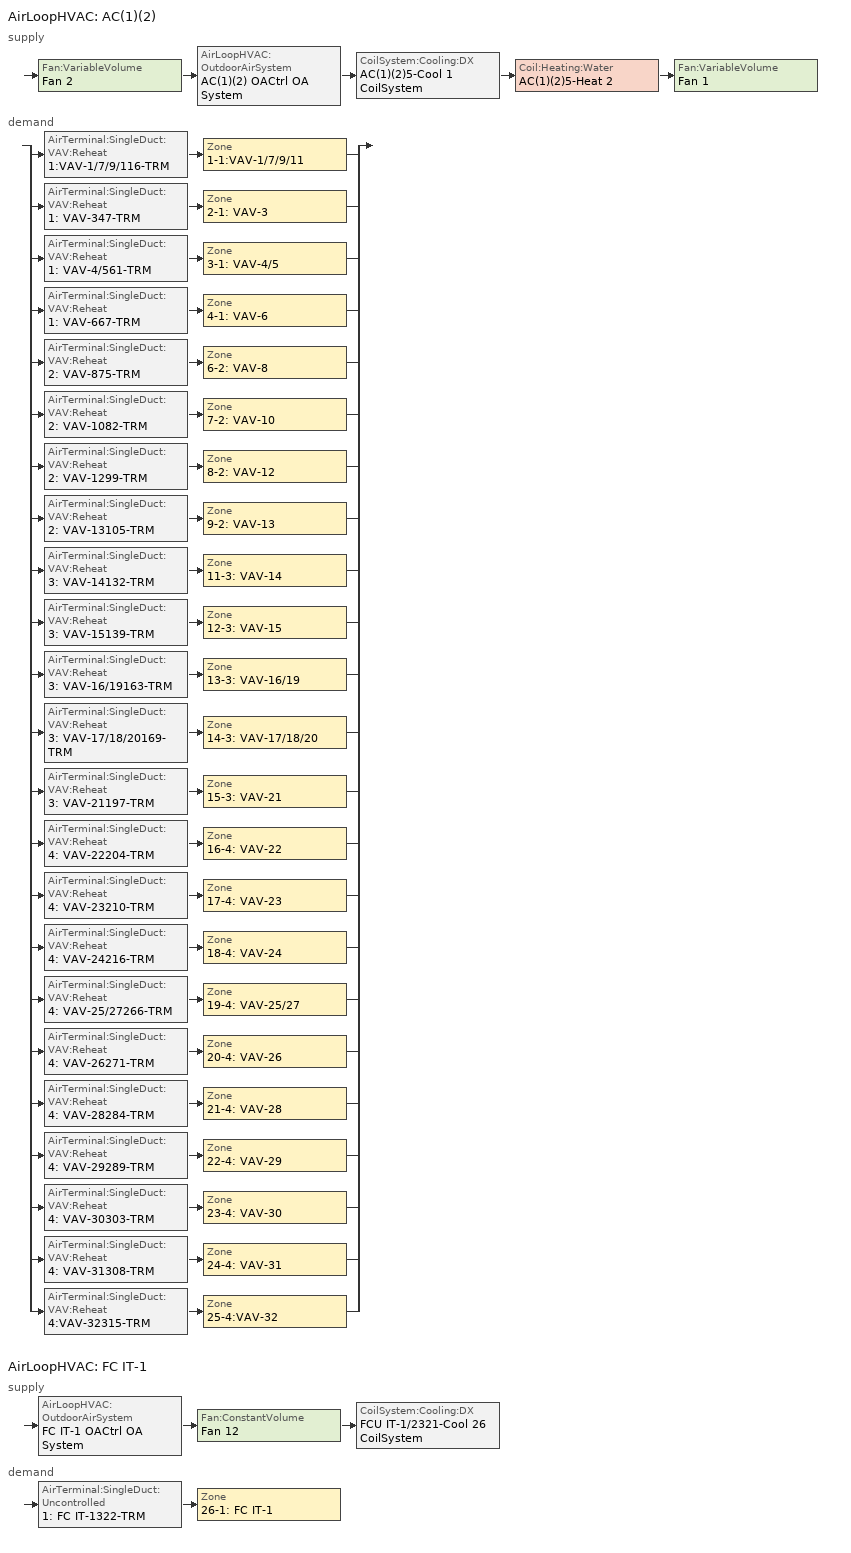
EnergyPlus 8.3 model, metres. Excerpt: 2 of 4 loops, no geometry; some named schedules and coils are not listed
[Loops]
AirLoopHVAC 'AC(1)(2)'
 supply: Fan:VariableVolume 'Fan 2' > AirLoopHVAC:OutdoorAirSystem 'AC(1)(2) OACtrl OA System' > CoilSystem:Cooling:DX 'AC(1)(2)5-Cool 1 CoilSystem' > Coil:Heating:Water 'AC(1)(2)5-Heat 2' > Fan:VariableVolume 'Fan 1'
 demand: split
  | AirTerminal:SingleDuct:VAV:Reheat '1:VAV-1/7/9/116-TRM' > Zone '1-1:VAV-1/7/9/11'
  | AirTerminal:SingleDuct:VAV:Reheat '1: VAV-347-TRM' > Zone '2-1: VAV-3'
  | AirTerminal:SingleDuct:VAV:Reheat '1: VAV-4/561-TRM' > Zone '3-1: VAV-4/5'
  | AirTerminal:SingleDuct:VAV:Reheat '1: VAV-667-TRM' > Zone '4-1: VAV-6'
  | AirTerminal:SingleDuct:VAV:Reheat '2: VAV-875-TRM' > Zone '6-2: VAV-8'
  | AirTerminal:SingleDuct:VAV:Reheat '2: VAV-1082-TRM' > Zone '7-2: VAV-10'
  | AirTerminal:SingleDuct:VAV:Reheat '2: VAV-1299-TRM' > Zone '8-2: VAV-12'
  | AirTerminal:SingleDuct:VAV:Reheat '2: VAV-13105-TRM' > Zone '9-2: VAV-13'
  | AirTerminal:SingleDuct:VAV:Reheat '3: VAV-14132-TRM' > Zone '11-3: VAV-14'
  | AirTerminal:SingleDuct:VAV:Reheat '3: VAV-15139-TRM' > Zone '12-3: VAV-15'
  | AirTerminal:SingleDuct:VAV:Reheat '3: VAV-16/19163-TRM' > Zone '13-3: VAV-16/19'
  | AirTerminal:SingleDuct:VAV:Reheat '3: VAV-17/18/20169-TRM' > Zone '14-3: VAV-17/18/20'
  | AirTerminal:SingleDuct:VAV:Reheat '3: VAV-21197-TRM' > Zone '15-3: VAV-21'
  | AirTerminal:SingleDuct:VAV:Reheat '4: VAV-22204-TRM' > Zone '16-4: VAV-22'
  | AirTerminal:SingleDuct:VAV:Reheat '4: VAV-23210-TRM' > Zone '17-4: VAV-23'
  | AirTerminal:SingleDuct:VAV:Reheat '4: VAV-24216-TRM' > Zone '18-4: VAV-24'
  | AirTerminal:SingleDuct:VAV:Reheat '4: VAV-25/27266-TRM' > Zone '19-4: VAV-25/27'
  | AirTerminal:SingleDuct:VAV:Reheat '4: VAV-26271-TRM' > Zone '20-4: VAV-26'
  | AirTerminal:SingleDuct:VAV:Reheat '4: VAV-28284-TRM' > Zone '21-4: VAV-28'
  | AirTerminal:SingleDuct:VAV:Reheat '4: VAV-29289-TRM' > Zone '22-4: VAV-29'
  | AirTerminal:SingleDuct:VAV:Reheat '4: VAV-30303-TRM' > Zone '23-4: VAV-30'
  | AirTerminal:SingleDuct:VAV:Reheat '4: VAV-31308-TRM' > Zone '24-4: VAV-31'
  | AirTerminal:SingleDuct:VAV:Reheat '4:VAV-32315-TRM' > Zone '25-4:VAV-32'
AirLoopHVAC 'FC IT-1'
 supply: AirLoopHVAC:OutdoorAirSystem 'FC IT-1 OACtrl OA System' > Fan:ConstantVolume 'Fan 12' > CoilSystem:Cooling:DX 'FCU IT-1/2321-Cool 26 CoilSystem'
 demand: AirTerminal:SingleDuct:Uncontrolled '1: FC IT-1322-TRM' > Zone '26-1: FC IT-1'
[SizingPeriod:DesignDay] Day of Month=21; Day Type=SummerDesignDay; Dry-Bulb Temperature Range Modifier Type=DefaultMultipliers; Humidity Condition Type=Wetbulb; Barometric Pressure {Pa}=101313; Rain Indicator=No; Snow Indicator=No; Daylight Saving Time Indicator=No; Solar Model Indicator=ASHRAETau
Name | Month | Maximum Dry-Bulb Temperature {C} | Daily Dry-Bulb Temperature Range {deltaC} | Wetbulb or DewPoint at Maximum Dry-Bulb {C} | Wind Speed {m/s} | Wind Direction {deg} | ASHRAE Clear Sky Optical Depth for Beam Irradiance (taub) | ASHRAE Clear Sky Optical Depth for Diffuse Irradiance (taud)
OAKLAND-METROPOLITAN-ARP JUL Clg 0.4% Condns DB=>MCWB | 7 | 30 | 7.5 | 19.6 | 4.5 | 270 | 0.374 | 2.387
OAKLAND-METROPOLITAN-ARP JUN Clg 0.4% Condns DB=>MCWB | 6 | 31.4 | 9.2 | 18.7 | 5.4 | 315 | 0.354 | 2.493
OAKLAND-METROPOLITAN-ARP NOV Clg 0.4% Condns DB=>MCWB | 11 | 23.3 | 5.4 | 16.6 | 3.7 | 270 | 0.321 | 2.602
OAKLAND-METROPOLITAN-ARP OCT Clg 0.4% Condns DB=>MCWB | 10 | 28.9 | 9.7 | 15.3 | 6.4 | 45 | 0.338 | 2.525
OAKLAND-METROPOLITAN-ARP SEP Clg 0.4% Condns DB=>MCWB | 9 | 31.5 | 9.1 | 19.1 | 5.5 | 292 | 0.355 | 2.502
[ZoneControl:Thermostat] Control Object Type 1=ThermostatSetpoint:DualSetpoint
Name | Zone or ZoneList | Control Type Schedule | Control Name 1
1-1:VAV-1/7/9/11 Thermostat | 1-1:VAV-1/7/9/11 | 1-1:VAV-1/7/9/11 Thermostat Schedule | 1-1:VAV-1/7/9/11 Thermostat
11-3: VAV-14 Thermostat | 11-3: VAV-14 | 11-3: VAV-14 Thermostat Schedule | 11-3: VAV-14 Thermostat
12-3: VAV-15 Thermostat | 12-3: VAV-15 | 12-3: VAV-15 Thermostat Schedule | 12-3: VAV-15 Thermostat
13-3: VAV-16/19 Thermostat | 13-3: VAV-16/19 | 13-3: VAV-16/19 Thermostat Schedule | 13-3: VAV-16/19 Thermostat
14-3: VAV-17/18/20 Thermostat | 14-3: VAV-17/18/20 | 14-3: VAV-17/18/20 Thermostat Schedule | 14-3: VAV-17/18/20 Thermostat
15-3: VAV-21 Thermostat | 15-3: VAV-21 | 15-3: VAV-21 Thermostat Schedule | 15-3: VAV-21 Thermostat
16-4: VAV-22 Thermostat | 16-4: VAV-22 | 16-4: VAV-22 Thermostat Schedule | 16-4: VAV-22 Thermostat
17-4: VAV-23 Thermostat | 17-4: VAV-23 | 17-4: VAV-23 Thermostat Schedule | 17-4: VAV-23 Thermostat
18-4: VAV-24 Thermostat | 18-4: VAV-24 | 18-4: VAV-24 Thermostat Schedule | 18-4: VAV-24 Thermostat
19-4: VAV-25/27 Thermostat | 19-4: VAV-25/27 | 19-4: VAV-25/27 Thermostat Schedule | 19-4: VAV-25/27 Thermostat
2-1: VAV-3 Thermostat | 2-1: VAV-3 | 2-1: VAV-3 Thermostat Schedule | 2-1: VAV-3 Thermostat
20-4: VAV-26 Thermostat | 20-4: VAV-26 | 20-4: VAV-26 Thermostat Schedule | 20-4: VAV-26 Thermostat
21-4: VAV-28 Thermostat | 21-4: VAV-28 | 21-4: VAV-28 Thermostat Schedule | 21-4: VAV-28 Thermostat
22-4: VAV-29 Thermostat | 22-4: VAV-29 | 22-4: VAV-29 Thermostat Schedule | 22-4: VAV-29 Thermostat
23-4: VAV-30 Thermostat | 23-4: VAV-30 | 23-4: VAV-30 Thermostat Schedule | 23-4: VAV-30 Thermostat
24-4: VAV-31 Thermostat | 24-4: VAV-31 | 24-4: VAV-31 Thermostat Schedule | 24-4: VAV-31 Thermostat
25-4:VAV-32 Thermostat | 25-4:VAV-32 | 25-4:VAV-32 Thermostat Schedule | 25-4:VAV-32 Thermostat
26-1: FC IT-1 Thermostat | 26-1: FC IT-1 | 26-1: FC IT-1 Thermostat Schedule | 26-1: FC IT-1 Thermostat
3-1: VAV-4/5 Thermostat | 3-1: VAV-4/5 | 3-1: VAV-4/5 Thermostat Schedule | 3-1: VAV-4/5 Thermostat
4-1: VAV-6 Thermostat | 4-1: VAV-6 | 4-1: VAV-6 Thermostat Schedule | 4-1: VAV-6 Thermostat
6-2: VAV-8 Thermostat | 6-2: VAV-8 | 6-2: VAV-8 Thermostat Schedule | 6-2: VAV-8 Thermostat
7-2: VAV-10 Thermostat | 7-2: VAV-10 | 7-2: VAV-10 Thermostat Schedule | 7-2: VAV-10 Thermostat
8-2: VAV-12 Thermostat | 8-2: VAV-12 | 8-2: VAV-12 Thermostat Schedule | 8-2: VAV-12 Thermostat
9-2: VAV-13 Thermostat | 9-2: VAV-13 | 9-2: VAV-13 Thermostat Schedule | 9-2: VAV-13 Thermostat
[ThermostatSetpoint:DualSetpoint]
Name | Heating Setpoint Temperature Schedule | Cooling Setpoint Temperature Schedule
1-1:VAV-1/7/9/11 Thermostat; 16-4: VAV-22 Thermostat; 17-4: VAV-23 Thermostat; 18-4: VAV-24 Thermostat; 19-4: VAV-25/27 Thermostat; 2-1: VAV-3 Thermostat; 20-4: VAV-26 Thermostat; 21-4: VAV-28 Thermostat; 22-4: VAV-29 Thermostat; 23-4: VAV-30 Thermostat; 24-4: VAV-31 Thermostat; 25-4:VAV-32 Thermostat; 26-1: FC IT-1 Thermostat; 3-1: VAV-4/5 Thermostat; 4-1: VAV-6 Thermostat | OfficeHtgSetpt | OfficeClgSetpt
11-3: VAV-14 Thermostat; 6-2: VAV-8 Thermostat; 7-2: VAV-10 Thermostat; 8-2: VAV-12 Thermostat; 9-2: VAV-13 Thermostat | ManufacturingHtgSetpt | ManufacturingClgSetpt
12-3: VAV-15 Thermostat; 13-3: VAV-16/19 Thermostat; 14-3: VAV-17/18/20 Thermostat; 15-3: VAV-21 Thermostat | RetailHtgSetpt | RetailClgSetpt
[Fan:ZoneExhaust] Fan Total Efficiency=0.54; System Availability Manager Coupling Mode=Decoupled; Balanced Exhaust Fraction Schedule=On
Name | Availability Schedule | Pressure Rise {Pa} | Maximum Flow Rate {m3/s}
1-1:VAV-1/7/9/11 PropExhFan | OfficeHVACAvail | 577.949 | 0.44835
12-3: VAV-15 PropExhFan | OfficeHVACAvail | 1098.1 | 0.0471947
13-3: VAV-16/19 PropExhFan | OfficeHVACAvail | 326.249 | 2.04117
14-3: VAV-17/18/20 PropExhFan | OfficeHVACAvail | 375.541 | 0.99109
18-4: VAV-24 PropExhFan | OfficeHVACAvail | 1098.1 | 0.235974
22-4: VAV-29 PropExhFan | OfficeHVACAvail | 1098.1 | 0.0943895
26-1: FC IT-1 PropExhFan | OfficeHVACAvail | 219.62 | 0.471947
27-1: UNCON ElecMech PropExhFan |  | 219.62 | 0.235974
4-1: VAV-6 PropExhFan | OfficeHVACAvail | 732.067 | 0.0707921
7-2: VAV-10 PropExhFan | OfficeHVACAvail | 627.487 | 0.165182
9-2: VAV-13 PropExhFan | OfficeHVACAvail | 941.23 | 0.165182
[AirTerminal:SingleDuct:VAV:Reheat] Availability Schedule=Always On; Zone Minimum Air Flow Input Method=FixedFlowRate; Constant Minimum Air Flow Fraction=0.3; Maximum Hot Water or Steam Flow Rate {m3/s}=Autosize; Minimum Hot Water or Steam Flow Rate {m3/s}=0; Convergence Tolerance=0.001; Damper Heating Action=Reverse; Maximum Flow Fraction During Reheat=1; Maximum Reheat Air Temperature {C}=35
Name | Maximum Air Flow Rate {m3/s} | Fixed Minimum Air Flow Rate {m3/s} | Reheat Coil
1:VAV-1/7/9/116-TRM | 2.99309 | 0.598618 | 1:VAV-1/7/9/116-TrmHeat 3
3: VAV-14132-TRM | 0.202937 | 0.0405875 | 3: VAV-14132-TrmHeat 11
3: VAV-15139-TRM | 1.19403 | 0.238805 | 3: VAV-15139-TrmHeat 12
3: VAV-16/19163-TRM | 1.83116 | 0.366231 | 3: VAV-16/19163-TrmHeat 13
3: VAV-17/18/20169-TRM | 1.83116 | 0.366231 | 3: VAV-17/18/20169-TrmHeat 14
3: VAV-21197-TRM | 0.53802 | 0.107604 | 3: VAV-21197-TrmHeat 15
4: VAV-22204-TRM | 0.386997 | 0.0773994 | 4: VAV-22204-TrmHeat 16
4: VAV-23210-TRM | 0.353961 | 0.0707921 | 4: VAV-23210-TrmHeat 17
4: VAV-24216-TRM | 2.26535 | 0.45307 | 4: VAV-24216-TrmHeat 18
4: VAV-25/27266-TRM | 0.928793 | 0.185759 | 4: VAV-25/27266-TrmHeat 19
1: VAV-347-TRM | 0.585215 | 0.117043 | 1: VAV-347-TrmHeat 4
4: VAV-26271-TRM | 1.2365 | 0.2473 | 4: VAV-26271-TrmHeat 20
4: VAV-28284-TRM | 0.571056 | 0.114211 | 4: VAV-28284-TrmHeat 21
4: VAV-29289-TRM | 0.962773 | 0.192555 | 4: VAV-29289-TrmHeat 22
4: VAV-30303-TRM | 0.311485 | 0.0622971 | 4: VAV-30303-TrmHeat 23
4: VAV-31308-TRM | 0.604093 | 0.120819 | 4: VAV-31308-TrmHeat 24
4:VAV-32315-TRM | 0.17934 | 0.035868 | 4:VAV-32315-TrmHeat 25
1: VAV-4/561-TRM | 0.842898 | 0.16858 | 1: VAV-4/561-TrmHeat 5
1: VAV-667-TRM | 0.235974 | 0.0471947 | 1: VAV-667-TrmHeat 6
2: VAV-875-TRM | 0.165182 | 0.0330363 | 2: VAV-875-TrmHeat 7
2: VAV-1082-TRM | 0.821189 | 0.164238 | 2: VAV-1082-TrmHeat 8
2: VAV-1299-TRM | 0.486106 | 0.0972212 | 2: VAV-1299-TrmHeat 9
2: VAV-13105-TRM | 1.10436 | 0.220871 | 2: VAV-13105-TrmHeat 10
[Coil:Heating:Water]
AC(1)(2)5-Heat 2: Availability Schedule=Always On Discrete; U-Factor Times Area Value {W/K}=Autosize; Maximum Water Flow Rate {m3/s}=Autosize; Performance Input Method=NominalCapacity; Rated Capacity {W}=91830.9; Rated Inlet Water Temperature {C}=82.2; Rated Inlet Air Temperature {C}=16.6; Rated Outlet Water Temperature {C}=71.1; Rated Outlet Air Temperature {C}=32.2; Rated Ratio for Air and Water Convection=0.5
[Zone equipment]
1-1:VAV-1/7/9/11: 1-1:VAV-1/7/9/11 PropExhFan, 1:VAV-1/7/9/116-TRM
11-3: VAV-14: 3: VAV-14132-TRM
12-3: VAV-15: 12-3: VAV-15 PropExhFan, 3: VAV-15139-TRM
13-3: VAV-16/19: 13-3: VAV-16/19 PropExhFan, 3: VAV-16/19163-TRM
14-3: VAV-17/18/20: 14-3: VAV-17/18/20 PropExhFan, 3: VAV-17/18/20169-TRM
15-3: VAV-21: 3: VAV-21197-TRM
16-4: VAV-22: 4: VAV-22204-TRM
17-4: VAV-23: 4: VAV-23210-TRM
18-4: VAV-24: 18-4: VAV-24 PropExhFan, 4: VAV-24216-TRM
19-4: VAV-25/27: 4: VAV-25/27266-TRM
2-1: VAV-3: 1: VAV-347-TRM
20-4: VAV-26: 4: VAV-26271-TRM
21-4: VAV-28: 4: VAV-28284-TRM
22-4: VAV-29: 22-4: VAV-29 PropExhFan, 4: VAV-29289-TRM
23-4: VAV-30: 4: VAV-30303-TRM
24-4: VAV-31: 4: VAV-31308-TRM
25-4:VAV-32: 4:VAV-32315-TRM
26-1: FC IT-1: 26-1: FC IT-1 PropExhFan, 1: FC IT-1322-TRM
3-1: VAV-4/5: 1: VAV-4/561-TRM
4-1: VAV-6: 4-1: VAV-6 PropExhFan, 1: VAV-667-TRM
6-2: VAV-8: 2: VAV-875-TRM
7-2: VAV-10: 7-2: VAV-10 PropExhFan, 2: VAV-1082-TRM
8-2: VAV-12: 2: VAV-1299-TRM
9-2: VAV-13: 9-2: VAV-13 PropExhFan, 2: VAV-13105-TRM
[Sizing:Zone] Zone Cooling Design Supply Air Temperature Input Method=TemperatureDifference; Zone Cooling Design Supply Air Temperature {C}=14; Zone Heating Design Supply Air Temperature Input Method=TemperatureDifference; Zone Heating Design Supply Air Temperature {C}=40; Zone Heating Design Supply Air Temperature Difference {deltaC}=13.8889; Zone Cooling Design Supply Air Humidity Ratio {kgWater/kgDryAir}=0.0085; Zone Heating Design Supply Air Humidity Ratio {kgWater/kgDryAir}=0.008; Zone Heating Sizing Factor=1; Zone Cooling Sizing Factor=1; Cooling Design Air Flow Method=DesignDay; Cooling Design Air Flow Rate {m3/s}=0; Cooling Minimum Air Flow per Zone Floor Area {m3/s-m2}=0; Cooling Minimum Air Flow {m3/s}=0; Cooling Minimum Air Flow Fraction=0; Heating Design Air Flow Method=DesignDayWithLimit; Heating Design Air Flow Rate {m3/s}=0; Heating Maximum Air Flow per Zone Floor Area {m3/s-m2}=0; Heating Maximum Air Flow {m3/s}=0
Name | Zone Cooling Design Supply Air Temperature Difference {deltaC} | Design Specification Outdoor Air Object | Heating Maximum Air Flow Fraction | Design Specification Zone Air Distribution Object
1-1:VAV-1/7/9/11 | 11.1111 | 1-1:VAV-1/7/9/11 Design Specification Outdoor Air | 0.5 | 1-1:VAV-1/7/9/11 Design Spec Zone Air Dist
11-3: VAV-14 | 11.1111 | 11-3: VAV-14 Design Specification Outdoor Air | 0.5 | 11-3: VAV-14 Design Spec Zone Air Dist
12-3: VAV-15 | 11.1111 | 12-3: VAV-15 Design Specification Outdoor Air | 0.5 | 12-3: VAV-15 Design Spec Zone Air Dist
13-3: VAV-16/19 | 11.1111 | 13-3: VAV-16/19 Design Specification Outdoor Air | 0.5 | 13-3: VAV-16/19 Design Spec Zone Air Dist
14-3: VAV-17/18/20 | 11.1111 | 14-3: VAV-17/18/20 Design Specification Outdoor Air | 0.5 | 14-3: VAV-17/18/20 Design Spec Zone Air Dist
15-3: VAV-21 | 11.1111 | 15-3: VAV-21 Design Specification Outdoor Air | 0.5 | 15-3: VAV-21 Design Spec Zone Air Dist
16-4: VAV-22 | 11.1111 | 16-4: VAV-22 Design Specification Outdoor Air | 0.5 | 16-4: VAV-22 Design Spec Zone Air Dist
17-4: VAV-23 | 11.1111 | 17-4: VAV-23 Design Specification Outdoor Air | 0.5 | 17-4: VAV-23 Design Spec Zone Air Dist
18-4: VAV-24 | 11.1111 | 18-4: VAV-24 Design Specification Outdoor Air | 0.5 | 18-4: VAV-24 Design Spec Zone Air Dist
19-4: VAV-25/27 | 8.33333 | 19-4: VAV-25/27 Design Specification Outdoor Air | 0.5 | 19-4: VAV-25/27 Design Spec Zone Air Dist
2-1: VAV-3 | 11.1111 | 2-1: VAV-3 Design Specification Outdoor Air | 0.5 | 2-1: VAV-3 Design Spec Zone Air Dist
20-4: VAV-26 | 11.1111 | 20-4: VAV-26 Design Specification Outdoor Air | 0.5 | 20-4: VAV-26 Design Spec Zone Air Dist
21-4: VAV-28 | 8.33333 | 21-4: VAV-28 Design Specification Outdoor Air | 0.5 | 21-4: VAV-28 Design Spec Zone Air Dist
22-4: VAV-29 | 11.1111 | 22-4: VAV-29 Design Specification Outdoor Air | 0.5 | 22-4: VAV-29 Design Spec Zone Air Dist
23-4: VAV-30 | 8.33333 | 23-4: VAV-30 Design Specification Outdoor Air | 0.5 | 23-4: VAV-30 Design Spec Zone Air Dist
24-4: VAV-31 | 11.1111 | 24-4: VAV-31 Design Specification Outdoor Air | 0.5 | 24-4: VAV-31 Design Spec Zone Air Dist
25-4:VAV-32 | 8.33333 | 25-4:VAV-32 Design Specification Outdoor Air | 0.5 | 25-4:VAV-32 Design Spec Zone Air Dist
26-1: FC IT-1 | 11.1111 | 26-1: FC IT-1 Design Specification Outdoor Air | 1 | 26-1: FC IT-1 Design Spec Zone Air Dist
3-1: VAV-4/5 | 11.1111 | 3-1: VAV-4/5 Design Specification Outdoor Air | 0.5 | 3-1: VAV-4/5 Design Spec Zone Air Dist
4-1: VAV-6 | 8.33333 | 4-1: VAV-6 Design Specification Outdoor Air | 0.5 | 4-1: VAV-6 Design Spec Zone Air Dist
6-2: VAV-8 | 11.1111 | 6-2: VAV-8 Design Specification Outdoor Air | 0.5 | 6-2: VAV-8 Design Spec Zone Air Dist
7-2: VAV-10 | 11.1111 | 7-2: VAV-10 Design Specification Outdoor Air | 0.5 | 7-2: VAV-10 Design Spec Zone Air Dist
8-2: VAV-12 | 11.1111 | 8-2: VAV-12 Design Specification Outdoor Air | 0.5 | 8-2: VAV-12 Design Spec Zone Air Dist
9-2: VAV-13 | 11.1111 | 9-2: VAV-13 Design Specification Outdoor Air | 0.5 | 9-2: VAV-13 Design Spec Zone Air Dist
[DesignSpecification:ZoneAirDistribution] Zone Air Distribution Effectiveness in Cooling Mode=1; Zone Air Distribution Effectiveness in Heating Mode=1
1-1:VAV-1/7/9/11 Design Spec Zone Air Dist; 11-3: VAV-14 Design Spec Zone Air Dist; 12-3: VAV-15 Design Spec Zone Air Dist; 13-3: VAV-16/19 Design Spec Zone Air Dist; 14-3: VAV-17/18/20 Design Spec Zone Air Dist; 15-3: VAV-21 Design Spec Zone Air Dist; 16-4: VAV-22 Design Spec Zone Air Dist; 17-4: VAV-23 Design Spec Zone Air Dist; 18-4: VAV-24 Design Spec Zone Air Dist; 19-4: VAV-25/27 Design Spec Zone Air Dist; 2-1: VAV-3 Design Spec Zone Air Dist; 20-4: VAV-26 Design Spec Zone Air Dist; 21-4: VAV-28 Design Spec Zone Air Dist; 22-4: VAV-29 Design Spec Zone Air Dist; 23-4: VAV-30 Design Spec Zone Air Dist; 24-4: VAV-31 Design Spec Zone Air Dist; 25-4:VAV-32 Design Spec Zone Air Dist; 26-1: FC IT-1 Design Spec Zone Air Dist; 3-1: VAV-4/5 Design Spec Zone Air Dist; 4-1: VAV-6 Design Spec Zone Air Dist; 6-2: VAV-8 Design Spec Zone Air Dist; 7-2: VAV-10 Design Spec Zone Air Dist; 8-2: VAV-12 Design Spec Zone Air Dist; 9-2: VAV-13 Design Spec Zone Air Dist
[Controller:MechanicalVentilation] System Outdoor Air Method=ZoneSum
Name | Availability Schedule | Demand Controlled Ventilation | Zone Name 1 | Design Specification Outdoor Air Object Name 1 | Design Specification Zone Air Distribution Object Name 1 | Zone Name 2 | Design Specification Outdoor Air Object Name 2 | Design Specification Zone Air Distribution Object Name 2 | Zone Name 3 | Design Specification Outdoor Air Object Name 3 | Design Specification Zone Air Distribution Object Name 3 | Zone Name 4 | Design Specification Outdoor Air Object Name 4 | Design Specification Zone Air Distribution Object Name 4 | Zone Name 5 | Design Specification Outdoor Air Object Name 5 | Design Specification Zone Air Distribution Object Name 5 | Zone Name 6 | Design Specification Outdoor Air Object Name 6 | Design Specification Zone Air Distribution Object Name 6 | Zone Name 7 | Design Specification Outdoor Air Object Name 7 | Design Specification Zone Air Distribution Object Name 7 | Zone Name 8 | Design Specification Outdoor Air Object Name 8 | Design Specification Zone Air Distribution Object Name 8 | Zone Name 9 | Design Specification Outdoor Air Object Name 9 | Design Specification Zone Air Distribution Object Name 9 | Zone Name 10 | Design Specification Outdoor Air Object Name 10 | Design Specification Zone Air Distribution Object Name 10 | Zone Name 11 | Design Specification Outdoor Air Object Name 11 | Design Specification Zone Air Distribution Object Name 11 | Zone Name 12 | Design Specification Outdoor Air Object Name 12 | Design Specification Zone Air Distribution Object Name 12 | Zone Name 13 | Design Specification Outdoor Air Object Name 13 | Design Specification Zone Air Distribution Object Name 13 | Zone Name 14 | Design Specification Outdoor Air Object Name 14 | Design Specification Zone Air Distribution Object Name 14 | Zone Name 15 | Design Specification Outdoor Air Object Name 15 | Design Specification Zone Air Distribution Object Name 15 | Zone Name 16 | Design Specification Outdoor Air Object Name 16 | Design Specification Zone Air Distribution Object Name 16 | Zone Name 17 | Design Specification Outdoor Air Object Name 17 | Design Specification Zone Air Distribution Object Name 17 | Zone Name 18 | Design Specification Outdoor Air Object Name 18 | Design Specification Zone Air Distribution Object Name 18 | Zone Name 19 | Design Specification Outdoor Air Object Name 19 | Design Specification Zone Air Distribution Object Name 19 | Zone Name 20 | Design Specification Outdoor Air Object Name 20 | Design Specification Zone Air Distribution Object Name 20 | Zone Name 21 | Design Specification Outdoor Air Object Name 21 | Design Specification Zone Air Distribution Object Name 21 | Zone Name 22 | Design Specification Outdoor Air Object Name 22 | Design Specification Zone Air Distribution Object Name 22 | Zone Name 23 | Design Specification Outdoor Air Object Name 23 | Design Specification Zone Air Distribution Object Name 23
AC(1)(2) OACtrl Mech Vent Controller | AC(1)(2) OACtrl Schedule | Yes | 1-1:VAV-1/7/9/11 | 1-1:VAV-1/7/9/11 Design Specification Outdoor Air | 1-1:VAV-1/7/9/11 Design Spec Zone Air Dist | 11-3: VAV-14 | 11-3: VAV-14 Design Specification Outdoor Air | 11-3: VAV-14 Design Spec Zone Air Dist | 12-3: VAV-15 | 12-3: VAV-15 Design Specification Outdoor Air | 12-3: VAV-15 Design Spec Zone Air Dist | 13-3: VAV-16/19 | 13-3: VAV-16/19 Design Specification Outdoor Air | 13-3: VAV-16/19 Design Spec Zone Air Dist | 14-3: VAV-17/18/20 | 14-3: VAV-17/18/20 Design Specification Outdoor Air | 14-3: VAV-17/18/20 Design Spec Zone Air Dist | 15-3: VAV-21 | 15-3: VAV-21 Design Specification Outdoor Air | 15-3: VAV-21 Design Spec Zone Air Dist | 16-4: VAV-22 | 16-4: VAV-22 Design Specification Outdoor Air | 16-4: VAV-22 Design Spec Zone Air Dist | 17-4: VAV-23 | 17-4: VAV-23 Design Specification Outdoor Air | 17-4: VAV-23 Design Spec Zone Air Dist | 18-4: VAV-24 | 18-4: VAV-24 Design Specification Outdoor Air | 18-4: VAV-24 Design Spec Zone Air Dist | 19-4: VAV-25/27 | 19-4: VAV-25/27 Design Specification Outdoor Air | 19-4: VAV-25/27 Design Spec Zone Air Dist | 2-1: VAV-3 | 2-1: VAV-3 Design Specification Outdoor Air | 2-1: VAV-3 Design Spec Zone Air Dist | 20-4: VAV-26 | 20-4: VAV-26 Design Specification Outdoor Air | 20-4: VAV-26 Design Spec Zone Air Dist | 21-4: VAV-28 | 21-4: VAV-28 Design Specification Outdoor Air | 21-4: VAV-28 Design Spec Zone Air Dist | 22-4: VAV-29 | 22-4: VAV-29 Design Specification Outdoor Air | 22-4: VAV-29 Design Spec Zone Air Dist | 23-4: VAV-30 | 23-4: VAV-30 Design Specification Outdoor Air | 23-4: VAV-30 Design Spec Zone Air Dist | 24-4: VAV-31 | 24-4: VAV-31 Design Specification Outdoor Air | 24-4: VAV-31 Design Spec Zone Air Dist | 25-4:VAV-32 | 25-4:VAV-32 Design Specification Outdoor Air | 25-4:VAV-32 Design Spec Zone Air Dist | 3-1: VAV-4/5 | 3-1: VAV-4/5 Design Specification Outdoor Air | 3-1: VAV-4/5 Design Spec Zone Air Dist | 4-1: VAV-6 | 4-1: VAV-6 Design Specification Outdoor Air | 4-1: VAV-6 Design Spec Zone Air Dist | 6-2: VAV-8 | 6-2: VAV-8 Design Specification Outdoor Air | 6-2: VAV-8 Design Spec Zone Air Dist | 7-2: VAV-10 | 7-2: VAV-10 Design Specification Outdoor Air | 7-2: VAV-10 Design Spec Zone Air Dist | 8-2: VAV-12 | 8-2: VAV-12 Design Specification Outdoor Air | 8-2: VAV-12 Design Spec Zone Air Dist | 9-2: VAV-13 | 9-2: VAV-13 Design Specification Outdoor Air | 9-2: VAV-13 Design Spec Zone Air Dist
FC IT-1 OACtrl Mech Vent Controller | FC IT-1 OACtrl Schedule | No | 26-1: FC IT-1 | 26-1: FC IT-1 Design Specification Outdoor Air | 26-1: FC IT-1 Design Spec Zone Air Dist
[DesignSpecification:OutdoorAir] Outdoor Air Method=Maximum; Outdoor Air Flow per Zone Floor Area {m3/s-m2}=0.000762; Outdoor Air Flow per Zone {m3/s}=0; Outdoor Air Flow Air Changes per Hour {1/hr}=0
Name | Outdoor Air Flow per Person {m3/s-person}
1-1:VAV-1/7/9/11 Design Specification Outdoor Air; 11-3: VAV-14 Design Specification Outdoor Air; 12-3: VAV-15 Design Specification Outdoor Air; 13-3: VAV-16/19 Design Specification Outdoor Air; 14-3: VAV-17/18/20 Design Specification Outdoor Air; 15-3: VAV-21 Design Specification Outdoor Air; 16-4: VAV-22 Design Specification Outdoor Air; 17-4: VAV-23 Design Specification Outdoor Air; 18-4: VAV-24 Design Specification Outdoor Air; 19-4: VAV-25/27 Design Specification Outdoor Air; 2-1: VAV-3 Design Specification Outdoor Air; 20-4: VAV-26 Design Specification Outdoor Air; 21-4: VAV-28 Design Specification Outdoor Air; 22-4: VAV-29 Design Specification Outdoor Air; 23-4: VAV-30 Design Specification Outdoor Air; 24-4: VAV-31 Design Specification Outdoor Air; 25-4:VAV-32 Design Specification Outdoor Air; 3-1: VAV-4/5 Design Specification Outdoor Air; 4-1: VAV-6 Design Specification Outdoor Air; 6-2: VAV-8 Design Specification Outdoor Air; 7-2: VAV-10 Design Specification Outdoor Air; 8-2: VAV-12 Design Specification Outdoor Air; 9-2: VAV-13 Design Specification Outdoor Air | 0.00707921
26-1: FC IT-1 Design Specification Outdoor Air | 0
[AirTerminal:SingleDuct:Uncontrolled]
1: FC IT-1322-TRM: Availability Schedule=Always On; Maximum Air Flow Rate {m3/s}=0.471947
[AirLoopHVAC]
Name | Design Supply Air Flow Rate {m3/s}
AC(1)(2) | 7.55116
FC IT-1 | 0.471947
[Sizing:System] Type of Load to Size On=Sensible; Design Outdoor Air Flow Rate {m3/s}=Autosize; Central Heating Maximum System Air Flow Ratio=1; Preheat Design Temperature {C}=5.68434e-14; Preheat Design Humidity Ratio {kgWater/kgDryAir}=0; Precool Design Temperature {C}=5.68434e-14; Precool Design Humidity Ratio {kgWater/kgDryAir}=0; Central Cooling Design Supply Air Temperature {C}=12.7778; Central Heating Design Supply Air Temperature {C}=40.5556; 100% Outdoor Air in Cooling=No; 100% Outdoor Air in Heating=No; Central Cooling Design Supply Air Humidity Ratio {kgWater/kgDryAir}=0.0085; Central Heating Design Supply Air Humidity Ratio {kgWater/kgDryAir}=0.008; Cooling Supply Air Flow Rate Method=DesignDay; Cooling Supply Air Flow Rate {m3/s}=0; Cooling Supply Air Flow Rate Per Floor Area {m3/s-m2}=0.00996765; Cooling Fraction of Autosized Cooling Supply Air Flow Rate=1; Cooling Supply Air Flow Rate Per Unit Cooling Capacity {m3/s-W}=3.94755e-05; Heating Supply Air Flow Rate Method=DesignDay; Heating Supply Air Flow Rate {m3/s}=0; Heating Supply Air Flow Rate Per Floor Area {m3/s-m2}=0.00996765; Heating Fraction of Autosized Heating Supply Air Flow Rate=1; Heating Fraction of Autosized Cooling Supply Air Flow Rate=1; Heating Supply Air Flow Rate Per Unit Heating Capacity {m3/s-W}=3.15882e-05; System Outdoor Air Method=ZoneSum; Zone Maximum Outdoor Air Fraction=1; Cooling Design Capacity Method=CoolingDesignCapacity; Cooling Design Capacity {W}=Autosize; Cooling Design Capacity Per Floor Area {W/m2}=234.7; Fraction of Autosized Cooling Design Capacity=1; Heating Design Capacity Method=HeatingDesignCapacity; Heating Design Capacity {W}=Autosize; Heating Design Capacity Per Floor Area {W/m2}=157; Fraction of Autosized Heating Design Capacity=1; Central Cooling Capacity Control Method=OnOff
Name | Type of Zone Sum to Use
AC(1)(2) | Coincident
FC IT-1 | NonCoincident
[Controller:WaterCoil]
Controller Water Coil 1: Control Variable=Temperature; Action=Normal; Actuator Variable=Flow; Controller Convergence Tolerance {deltaC}=0.1; Maximum Actuated Flow {m3/s}=0.002474; Minimum Actuated Flow {m3/s}=0
[AvailabilityManager:NightCycle] Applicability Schedule=Always On Discrete; Fan Schedule=OfficeHVACAvail; Thermostat Tolerance {deltaC}=1.11111; Cycling Run Time {s}=1800
Name | Control Type | Control Zone
Availability Manager Night Cycle 1 | CycleOnAny
Availability Manager Night Cycle 2 | CycleOnControlZone | 26-1: FC IT-1
[Fan:VariableVolume] Availability Schedule=OfficeHVACAvail; Fan Power Minimum Flow Rate Input Method=FixedFlowRate; Fan Power Minimum Flow Fraction=0; Motor In Airstream Fraction=1; Fan Power Coefficient 1=0.04076; Fan Power Coefficient 2=0.088045; Fan Power Coefficient 3=-0.072926; Fan Power Coefficient 4=0.94374; Fan Power Coefficient 5=0
Name | Fan Total Efficiency | Pressure Rise {Pa} | Maximum Flow Rate {m3/s} | Fan Power Minimum Air Flow Rate {m3/s} | Motor Efficiency
Fan 2 | 0.519 | 164.382 | 5.66337 | 1.41584 | 0.865
Fan 1 | 0.5502 | 840.486 | 7.55116 | 2.5202 | 0.917
[SetpointManager:MixedAir] Control Variable=Temperature
Name | Setpoint Node or NodeList
Fan 2 Outlet Node OS Default SPM | Fan 2 Outlet Node
AC(1)(2) OACtrl OA System Mixed Air Node OS Default SPM | AC(1)(2) OACtrl OA System Mixed Air Node
AC(1)(2)5-Cool 1 Outlet Node OS Default SPM | AC(1)(2)5-Cool 1 Outlet Node
AC(1)(2)5-Heat 2 Air Outlet Node OS Default SPM | AC(1)(2)5-Heat 2 Air Outlet Node
FC IT-1 OACtrl OA System Mixed Air Node OS Default SPM | FC IT-1 OACtrl OA System Mixed Air Node
[Controller:OutdoorAir] Maximum Outdoor Air Flow Rate {m3/s}=Autosize; Economizer Control Action Type=ModulateFlow; Economizer Maximum Limit Enthalpy {J/kg}=64000; Lockout Type=NoLockout; Minimum Limit Type=FixedMinimum; High Humidity Control=No; Control High Indoor Humidity Based on Outdoor Humidity Ratio=Yes; Heat Recovery Bypass Control Type=BypassWhenWithinEconomizerLimits
Name | Minimum Outdoor Air Flow Rate {m3/s} | Economizer Control Type | Minimum Outdoor Air Schedule | Maximum Fraction of Outdoor Air Schedule | Mechanical Ventilation Controller
AC(1)(2) OACtrl | 0 | DifferentialDryBulb | AC(1)(2) OACtrl Schedule | AC(1)(2) OACtrl Max OA Schedule | AC(1)(2) OACtrl Mech Vent Controller
FC IT-1 OACtrl | Autosize | NoEconomizer | FC IT-1 OACtrl Schedule |  | FC IT-1 OACtrl Mech Vent Controller
[AvailabilityManager:Scheduled] Schedule=Always On Discrete
AC(1)(2) OACtrl OA System Availability Manager; FC IT-1 OACtrl OA System Availability Manager
[CoilSystem:Cooling:DX] Availability Schedule=Always On Discrete
Name | Cooling Coil
AC(1)(2)5-Cool 1 CoilSystem | AC(1)(2)5-Cool 1
FCU IT-1/2321-Cool 26 CoilSystem | FCU IT-1/2321-Cool 26
[Coil:Cooling:DX:SingleSpeed] Availability Schedule=Always On Discrete; Gross Rated Sensible Heat Ratio=Autosize; Rated Evaporator Fan Power Per Volume Flow Rate {W/(m3/s)}=773.3; Total Cooling Capacity Function of Temperature Curve=CoilClgDXQRatio_fTwbToadbSI; Total Cooling Capacity Function of Flow Fraction Curve=CoilClgDXSnglQRatio_fCFMRatio; Energy Input Ratio Function of Flow Fraction Curve=CoilClgDXSnglEIRRatio_fCFMRatio; Condenser Type=AirCooled; Evaporative Condenser Effectiveness=0; Crankcase Heater Capacity {W}=0; Maximum Outdoor Dry-Bulb Temperature for Crankcase Heater Operation {C}=0; Basin Heater Capacity {W/K}=0; Basin Heater Setpoint Temperature {C}=10
Name | Gross Rated Total Cooling Capacity {W} | Gross Rated Cooling COP {W/W} | Rated Air Flow Rate {m3/s} | Energy Input Ratio Function of Temperature Curve | Part Load Fraction Correlation Curve
AC(1)(2)5-Cool 1 | 174390 | 3.90941 | 7.55116 | CoilClgDXEIRRatio_fTwbToadbSI | CoilClgDXEIRRatio_fQFrac
FCU IT-1/2321-Cool 26 | 10568.6 | 4.41404 | 0.471947 | CoilClgDXEER11SEER17EIRRatio_fTwbToadbSI | CoilClgDXSEEREIRRatio_fQFrac
[SetpointManager:Warmest]
Setpoint Manager Warmest 1: Control Variable=Temperature; HVAC Air Loop=AC(1)(2); Minimum Setpoint Temperature {C}=12.7778; Maximum Setpoint Temperature {C}=18; Strategy=MaximumTemperature; Setpoint Node or NodeList=Fan 1 Outlet Node
[Fan:ConstantVolume]
Fan 12: Availability Schedule=OfficeHVACAvail; Fan Total Efficiency=0.4275; Pressure Rise {Pa}=395.15; Maximum Flow Rate {m3/s}=0.471947; Motor Efficiency=0.855; Motor In Airstream Fraction=1
[SetpointManager:SingleZone:Reheat] Control Variable=Temperature; Minimum Supply Air Temperature {C}=-99; Maximum Supply Air Temperature {C}=99; Control Zone=26-1: FC IT-1
Name | Setpoint Node or NodeList
Fan 12 Outlet Node OS Default SPM | Fan 12 Outlet Node
Setpoint Manager Single Zone Reheat 1 | FCU IT-1/2321-Cool 26 Outlet Node
[Schedule:Year]
OfficeHtgSetpt: OfficeHtgSetptWk, 1, 1, 12, 31
OfficeClgSetpt: OfficeClgSetptWk, 1, 1, 12, 31
OfficeHVACAvail: OfficeHVACAvailWk, 1, 1, 12, 31
On: OnWk, 1, 1, 12, 31
Always On: Schedule:Week:Daily {ab30cf29-467d-48fe-a163-3a218cccaaee}, 1, 1, 12, 31
AC(1)(2) OACtrl Schedule: AC(1)(2) OACtrl Schedule Week 1, 1, 1, 12, 31
ManufacturingHtgSetpt: ManufacturingHtgSetptWk, 1, 1, 12, 31
ManufacturingClgSetpt: ManufacturingClgSetptWk, 1, 1, 12, 31
RetailHtgSetpt: RetailHtgSetptWk, 1, 1, 12, 31
RetailClgSetpt: RetailClgSetptWk, 1, 1, 12, 31
FC IT-1 OACtrl Schedule: FC IT-1 OACtrl Schedule Week 1, 1, 1, 12, 31
AC(1)(2) OACtrl Max OA Schedule: Schedule:Week:Daily {c01a2c4e-e943-4fc9-bd52-4e3c7852cfba}, 1, 1, 12, 31
[Schedule:Week:Daily]
OfficeHtgSetptWk: OfficeHtgSetptSun, OfficeHtgSetptWD, OfficeHtgSetptWD, OfficeHtgSetptWD, OfficeHtgSetptWD, OfficeHtgSetptWD, OfficeHtgSetptSat, OfficeHtgSetptSun, OfficeHtgSetptWD, OfficeHtgSetptWD, OfficeHtgSetptSun, OfficeHtgSetptSun
OfficeClgSetptWk: OfficeClgSetptSun, OfficeClgSetptWD, OfficeClgSetptWD, OfficeClgSetptWD, OfficeClgSetptWD, OfficeClgSetptWD, OfficeClgSetptSat, OfficeClgSetptSun, OfficeClgSetptWD, OfficeClgSetptWD, OfficeClgSetptSun, OfficeClgSetptSun
OfficeHVACAvailWk: OfficeHVACAvailSun, OfficeHVACAvailWD, OfficeHVACAvailWD, OfficeHVACAvailWD, OfficeHVACAvailWD, OfficeHVACAvailWD, OfficeHVACAvailSat, OfficeHVACAvailSun, AllOnHVACAvailDay, AllOnHVACAvailDay, OfficeHVACAvailSun, OfficeHVACAvailSun
OnWk: OnDay, OnDay, OnDay, OnDay, OnDay, OnDay, OnDay, OnDay, OnDay, OnDay, OnDay, OnDay
Schedule:Week:Daily {ab30cf29-467d-48fe-a163-3a218cccaaee}: Schedule Day 1, Schedule Day 1, Schedule Day 1, Schedule Day 1, Schedule Day 1, Schedule Day 1, Schedule Day 1, Schedule Day 1, Schedule Day 1, Schedule Day 1, Schedule Day 1, Schedule Day 1
AC(1)(2) OACtrl Schedule Week 1: AC(1)(2) OACtrl Schedule Week 1 Sunday, AC(1)(2) OACtrl Schedule Week 1 Monday, AC(1)(2) OACtrl Schedule Week 1 Tuesday, AC(1)(2) OACtrl Schedule Week 1 Wednesday, AC(1)(2) OACtrl Schedule Week 1 Thursday, AC(1)(2) OACtrl Schedule Week 1 Friday, AC(1)(2) OACtrl Schedule Week 1 Saturday, AC(1)(2) OACtrl Schedule Week 1 Holiday, AC(1)(2) OACtrl Schedule Week 1 Summer, AC(1)(2) OACtrl Schedule Week 1 Winter, AC(1)(2) OACtrl Schedule Week 1 Custom 1, AC(1)(2) OACtrl Schedule Week 1 Custom 2
ManufacturingHtgSetptWk: ManufacturingHtgSetptSun, ManufacturingHtgSetptWD, ManufacturingHtgSetptWD, ManufacturingHtgSetptWD, ManufacturingHtgSetptWD, ManufacturingHtgSetptWD, ManufacturingHtgSetptSat, ManufacturingHtgSetptSun, ManufacturingHtgSetptWD, ManufacturingHtgSetptWD, ManufacturingHtgSetptSun, ManufacturingHtgSetptSun
ManufacturingClgSetptWk: ManufacturingClgSetptSun, ManufacturingClgSetptWD, ManufacturingClgSetptWD, ManufacturingClgSetptWD, ManufacturingClgSetptWD, ManufacturingClgSetptWD, ManufacturingClgSetptSat, ManufacturingClgSetptSun, ManufacturingClgSetptWD, ManufacturingClgSetptWD, ManufacturingClgSetptSun, ManufacturingClgSetptSun
RetailHtgSetptWk: RetailHtgSetptSun, RetailHtgSetptWD, RetailHtgSetptWD, RetailHtgSetptWD, RetailHtgSetptWD, RetailHtgSetptWD, RetailHtgSetptSat, RetailHtgSetptSun, RetailHtgSetptWD, RetailHtgSetptWD, RetailHtgSetptSun, RetailHtgSetptSun
RetailClgSetptWk: RetailClgSetptSun, RetailClgSetptWD, RetailClgSetptWD, RetailClgSetptWD, RetailClgSetptWD, RetailClgSetptWD, RetailClgSetptSat, RetailClgSetptSun, RetailClgSetptWD, RetailClgSetptWD, RetailClgSetptSun, RetailClgSetptSun
FC IT-1 OACtrl Schedule Week 1: FC IT-1 OACtrl Schedule Week 1 Sunday, FC IT-1 OACtrl Schedule Week 1 Monday, FC IT-1 OACtrl Schedule Week 1 Tuesday, FC IT-1 OACtrl Schedule Week 1 Wednesday, FC IT-1 OACtrl Schedule Week 1 Thursday, FC IT-1 OACtrl Schedule Week 1 Friday, FC IT-1 OACtrl Schedule Week 1 Saturday, FC IT-1 OACtrl Schedule Week 1 Holiday, FC IT-1 OACtrl Schedule Week 1 Summer, FC IT-1 OACtrl Schedule Week 1 Winter, FC IT-1 OACtrl Schedule Week 1 Custom 1, FC IT-1 OACtrl Schedule Week 1 Custom 2
Schedule:Week:Daily {c01a2c4e-e943-4fc9-bd52-4e3c7852cfba}: Schedule Day 2, Schedule Day 2, Schedule Day 2, Schedule Day 2, Schedule Day 2, Schedule Day 2, Schedule Day 2, Schedule Day 2, Schedule Day 2, Schedule Day 2, Schedule Day 2, Schedule Day 2
[Schedule:Day:Interval]
OnDay; AllOnHVACAvailDay; AC(1)(2) OACtrl Schedule Week 1 Summer; AC(1)(2) OACtrl Schedule Week 1 Winter; FC IT-1 OACtrl Schedule Week 1 Summer; FC IT-1 OACtrl Schedule Week 1 Winter: No, 01:00, 1, 02:00, 1, 03:00, 1, 04:00, 1, 05:00, 1, 06:00, 1, 07:00, 1, 08:00, 1, 09:00, 1, 10:00, 1, 11:00, 1, 12:00, 1, 13:00, 1, 14:00, 1, 15:00, 1, 16:00, 1, 17:00, 1, 18:00, 1, 19:00, 1, 20:00, 1, 21:00, 1, 22:00, 1, 23:00, 1, 24:00, 1
OfficeHtgSetptSun; ManufacturingHtgSetptSun: No, 01:00, 15.5556, 02:00, 15.5556, 03:00, 15.5556, 04:00, 15.5556, 05:00, 15.5556, 06:00, 15.5556, 07:00, 15.5556, 08:00, 15.5556, 09:00, 15.5556, 10:00, 15.5556, 11:00, 15.5556, 12:00, 15.5556, 13:00, 15.5556, 14:00, 15.5556, 15:00, 15.5556, 16:00, 15.5556, 17:00, 15.5556, 18:00, 15.5556, 19:00, 15.5556, 20:00, 15.5556, 21:00, 15.5556, 22:00, 15.5556, 23:00, 15.5556, 24:00, 15.5556
OfficeHtgSetptWD; ManufacturingHtgSetptWD: No, 01:00, 15.5556, 02:00, 15.5556, 03:00, 15.5556, 04:00, 15.5556, 05:00, 15.5556, 06:00, 21.1111, 07:00, 21.1111, 08:00, 21.1111, 09:00, 21.1111, 10:00, 21.1111, 11:00, 21.1111, 12:00, 21.1111, 13:00, 21.1111, 14:00, 21.1111, 15:00, 21.1111, 16:00, 21.1111, 17:00, 21.1111, 18:00, 21.1111, 19:00, 21.1111, 20:00, 21.1111, 21:00, 21.1111, 22:00, 21.1111, 23:00, 21.1111, 24:00, 21.1111
OfficeHtgSetptSat; ManufacturingHtgSetptSat: No, 01:00, 15.5556, 02:00, 15.5556, 03:00, 15.5556, 04:00, 15.5556, 05:00, 15.5556, 06:00, 21.1111, 07:00, 21.1111, 08:00, 21.1111, 09:00, 21.1111, 10:00, 21.1111, 11:00, 21.1111, 12:00, 21.1111, 13:00, 21.1111, 14:00, 21.1111, 15:00, 21.1111, 16:00, 21.1111, 17:00, 21.1111, 18:00, 21.1111, 19:00, 21.1111, 20:00, 15.5556, 21:00, 15.5556, 22:00, 15.5556, 23:00, 15.5556, 24:00, 15.5556
OfficeClgSetptSun; ManufacturingClgSetptSun: No, 01:00, 29.4444, 02:00, 29.4444, 03:00, 29.4444, 04:00, 29.4444, 05:00, 29.4444, 06:00, 29.4444, 07:00, 29.4444, 08:00, 29.4444, 09:00, 29.4444, 10:00, 29.4444, 11:00, 29.4444, 12:00, 29.4444, 13:00, 29.4444, 14:00, 29.4444, 15:00, 29.4444, 16:00, 29.4444, 17:00, 29.4444, 18:00, 29.4444, 19:00, 29.4444, 20:00, 29.4444, 21:00, 29.4444, 22:00, 29.4444, 23:00, 29.4444, 24:00, 29.4444
OfficeClgSetptWD; ManufacturingClgSetptWD: No, 01:00, 29.4444, 02:00, 29.4444, 03:00, 29.4444, 04:00, 29.4444, 05:00, 29.4444, 06:00, 23.8889, 07:00, 23.8889, 08:00, 23.8889, 09:00, 23.8889, 10:00, 23.8889, 11:00, 23.8889, 12:00, 23.8889, 13:00, 23.8889, 14:00, 23.8889, 15:00, 23.8889, 16:00, 23.8889, 17:00, 23.8889, 18:00, 23.8889, 19:00, 23.8889, 20:00, 23.8889, 21:00, 23.8889, 22:00, 23.8889, 23:00, 23.8889, 24:00, 23.8889
OfficeClgSetptSat; ManufacturingClgSetptSat: No, 01:00, 29.4444, 02:00, 29.4444, 03:00, 29.4444, 04:00, 29.4444, 05:00, 29.4444, 06:00, 23.8889, 07:00, 23.8889, 08:00, 23.8889, 09:00, 23.8889, 10:00, 23.8889, 11:00, 23.8889, 12:00, 23.8889, 13:00, 23.8889, 14:00, 23.8889, 15:00, 23.8889, 16:00, 23.8889, 17:00, 23.8889, 18:00, 23.8889, 19:00, 23.8889, 20:00, 29.4444, 21:00, 29.4444, 22:00, 29.4444, 23:00, 29.4444, 24:00, 29.4444
OfficeHVACAvailSun: No, 01:00, 0, 02:00, 0, 03:00, 0, 04:00, 0, 05:00, 0, 06:00, 1, 07:00, 1, 08:00, 1, 09:00, 1, 10:00, 1, 11:00, 1, 12:00, 1, 13:00, 1, 14:00, 1, 15:00, 1, 16:00, 1, 17:00, 1, 18:00, 1, 19:00, 0, 20:00, 0, 21:00, 0, 22:00, 0, 23:00, 0, 24:00, 0
OfficeHVACAvailWD: No, 01:00, 0, 02:00, 0, 03:00, 0, 04:00, 0, 05:00, 0, 06:00, 1, 07:00, 1, 08:00, 1, 09:00, 1, 10:00, 1, 11:00, 1, 12:00, 1, 13:00, 1, 14:00, 1, 15:00, 1, 16:00, 1, 17:00, 1, 18:00, 1, 19:00, 1, 20:00, 1, 21:00, 1, 22:00, 1, 23:00, 1, 24:00, 1
OfficeHVACAvailSat: No, 01:00, 0, 02:00, 0, 03:00, 0, 04:00, 0, 05:00, 0, 06:00, 1, 07:00, 1, 08:00, 1, 09:00, 1, 10:00, 1, 11:00, 1, 12:00, 1, 13:00, 1, 14:00, 1, 15:00, 1, 16:00, 1, 17:00, 1, 18:00, 1, 19:00, 1, 20:00, 0, 21:00, 0, 22:00, 0, 23:00, 0, 24:00, 0
Schedule Day 1; Schedule Day 2: No, 24:00, 1
AC(1)(2) OACtrl Schedule Week 1 Sunday; AC(1)(2) OACtrl Schedule Week 1 Holiday; AC(1)(2) OACtrl Schedule Week 1 Custom 1; AC(1)(2) OACtrl Schedule Week 1 Custom 2; FC IT-1 OACtrl Schedule Week 1 Sunday; FC IT-1 OACtrl Schedule Week 1 Holiday; FC IT-1 OACtrl Schedule Week 1 Custom 1; FC IT-1 OACtrl Schedule Week 1 Custom 2: No, 01:00, 0, 02:00, 0, 03:00, 0, 04:00, 0, 06:00, 0, 07:00, 1, 08:00, 1, 09:00, 1, 10:00, 1, 11:00, 1, 12:00, 1, 13:00, 1, 14:00, 1, 15:00, 1, 16:00, 1, 17:00, 1, 18:00, 1, 19:00, 0, 20:00, 0, 21:00, 0, 22:00, 0, 23:00, 0, 24:00, 0
AC(1)(2) OACtrl Schedule Week 1 Monday; AC(1)(2) OACtrl Schedule Week 1 Tuesday; AC(1)(2) OACtrl Schedule Week 1 Wednesday; AC(1)(2) OACtrl Schedule Week 1 Thursday; AC(1)(2) OACtrl Schedule Week 1 Friday; FC IT-1 OACtrl Schedule Week 1 Monday; FC IT-1 OACtrl Schedule Week 1 Tuesday; FC IT-1 OACtrl Schedule Week 1 Wednesday; FC IT-1 OACtrl Schedule Week 1 Thursday; FC IT-1 OACtrl Schedule Week 1 Friday: No, 01:00, 0, 02:00, 0, 03:00, 0, 04:00, 0, 06:00, 0, 07:00, 1, 08:00, 1, 09:00, 1, 10:00, 1, 11:00, 1, 12:00, 1, 13:00, 1, 14:00, 1, 15:00, 1, 16:00, 1, 17:00, 1, 18:00, 1, 19:00, 1, 20:00, 1, 21:00, 1, 22:00, 1, 23:00, 1, 24:00, 1
AC(1)(2) OACtrl Schedule Week 1 Saturday; FC IT-1 OACtrl Schedule Week 1 Saturday: No, 01:00, 0, 02:00, 0, 03:00, 0, 04:00, 0, 06:00, 0, 07:00, 1, 08:00, 1, 09:00, 1, 10:00, 1, 11:00, 1, 12:00, 1, 13:00, 1, 14:00, 1, 15:00, 1, 16:00, 1, 17:00, 1, 18:00, 1, 19:00, 1, 20:00, 0, 21:00, 0, 22:00, 0, 23:00, 0, 24:00, 0
RetailHtgSetptSun: No, 01:00, 15.5556, 02:00, 15.5556, 03:00, 15.5556, 04:00, 15.5556, 05:00, 15.5556, 06:00, 15.5556, 07:00, 15.5556, 08:00, 15.5556, 09:00, 21.1111, 10:00, 21.1111, 11:00, 21.1111, 12:00, 21.1111, 13:00, 21.1111, 14:00, 21.1111, 15:00, 21.1111, 16:00, 21.1111, 17:00, 21.1111, 18:00, 21.1111, 19:00, 21.1111, 20:00, 15.5556, 21:00, 15.5556, 22:00, 15.5556, 23:00, 15.5556, 24:00, 15.5556
RetailHtgSetptWD: No, 01:00, 15.5556, 02:00, 15.5556, 03:00, 15.5556, 04:00, 15.5556, 05:00, 15.5556, 06:00, 15.5556, 07:00, 21.1111, 08:00, 21.1111, 09:00, 21.1111, 10:00, 21.1111, 11:00, 21.1111, 12:00, 21.1111, 13:00, 21.1111, 14:00, 21.1111, 15:00, 21.1111, 16:00, 21.1111, 17:00, 21.1111, 18:00, 21.1111, 19:00, 21.1111, 20:00, 21.1111, 21:00, 21.1111, 22:00, 15.5556, 23:00, 15.5556, 24:00, 15.5556
RetailHtgSetptSat: No, 01:00, 15.5556, 02:00, 15.5556, 03:00, 15.5556, 04:00, 15.5556, 05:00, 15.5556, 06:00, 15.5556, 07:00, 21.1111, 08:00, 21.1111, 09:00, 21.1111, 10:00, 21.1111, 11:00, 21.1111, 12:00, 21.1111, 13:00, 21.1111, 14:00, 21.1111, 15:00, 21.1111, 16:00, 21.1111, 17:00, 21.1111, 18:00, 21.1111, 19:00, 21.1111, 20:00, 21.1111, 21:00, 21.1111, 22:00, 21.1111, 23:00, 15.5556, 24:00, 15.5556
RetailClgSetptSun: No, 01:00, 29.4444, 02:00, 29.4444, 03:00, 29.4444, 04:00, 29.4444, 05:00, 29.4444, 06:00, 29.4444, 07:00, 29.4444, 08:00, 29.4444, 09:00, 23.8889, 10:00, 23.8889, 11:00, 23.8889, 12:00, 23.8889, 13:00, 23.8889, 14:00, 23.8889, 15:00, 23.8889, 16:00, 23.8889, 17:00, 23.8889, 18:00, 23.8889, 19:00, 23.8889, 20:00, 29.4444, 21:00, 29.4444, 22:00, 29.4444, 23:00, 29.4444, 24:00, 29.4444
RetailClgSetptWD: No, 01:00, 29.4444, 02:00, 29.4444, 03:00, 29.4444, 04:00, 29.4444, 05:00, 29.4444, 06:00, 29.4444, 07:00, 23.8889, 08:00, 23.8889, 09:00, 23.8889, 10:00, 23.8889, 11:00, 23.8889, 12:00, 23.8889, 13:00, 23.8889, 14:00, 23.8889, 15:00, 23.8889, 16:00, 23.8889, 17:00, 23.8889, 18:00, 23.8889, 19:00, 23.8889, 20:00, 23.8889, 21:00, 23.8889, 22:00, 29.4444, 23:00, 29.4444, 24:00, 29.4444
RetailClgSetptSat: No, 01:00, 29.4444, 02:00, 29.4444, 03:00, 29.4444, 04:00, 29.4444, 05:00, 29.4444, 06:00, 29.4444, 07:00, 23.8889, 08:00, 23.8889, 09:00, 23.8889, 10:00, 23.8889, 11:00, 23.8889, 12:00, 23.8889, 13:00, 23.8889, 14:00, 23.8889, 15:00, 23.8889, 16:00, 23.8889, 17:00, 23.8889, 18:00, 23.8889, 19:00, 23.8889, 20:00, 23.8889, 21:00, 23.8889, 22:00, 23.8889, 23:00, 29.4444, 24:00, 29.4444
[Schedule:Compact]
1-1:VAV-1/7/9/11 Thermostat Schedule; 11-3: VAV-14 Thermostat Schedule; 12-3: VAV-15 Thermostat Schedule; 13-3: VAV-16/19 Thermostat Schedule; 14-3: VAV-17/18/20 Thermostat Schedule; 15-3: VAV-21 Thermostat Schedule; 16-4: VAV-22 Thermostat Schedule; 17-4: VAV-23 Thermostat Schedule; 18-4: VAV-24 Thermostat Schedule; 19-4: VAV-25/27 Thermostat Schedule; 2-1: VAV-3 Thermostat Schedule; 20-4: VAV-26 Thermostat Schedule; 21-4: VAV-28 Thermostat Schedule; 22-4: VAV-29 Thermostat Schedule; 23-4: VAV-30 Thermostat Schedule; 24-4: VAV-31 Thermostat Schedule; 25-4:VAV-32 Thermostat Schedule; 26-1: FC IT-1 Thermostat Schedule; 3-1: VAV-4/5 Thermostat Schedule; 4-1: VAV-6 Thermostat Schedule; 6-2: VAV-8 Thermostat Schedule; 7-2: VAV-10 Thermostat Schedule; 8-2: VAV-12 Thermostat Schedule; 9-2: VAV-13 Thermostat Schedule: Through: 12/31, For: AllDays, Until: 24:00, 4
[Schedule:Constant]
Always On Discrete: Hourly Value=1
[Curve:Biquadratic] Minimum Value of x {BasedOnField A2}=13.89; Maximum Value of x {BasedOnField A2}=25; Minimum Value of y {BasedOnField A3}=23.89; Maximum Value of y {BasedOnField A3}=46.11
Name | Coefficient1 Constant | Coefficient2 x | Coefficient3 x**2 | Coefficient4 y | Coefficient5 y**2 | Coefficient6 x*y | Minimum Curve Output {BasedOnField A4} | Maximum Curve Output {BasedOnField A4}
CoilClgDXQRatio_fTwbToadbSI | 0.86779 | 0.014245 | 0.000554 | -0.007569 | 3.2e-005 | -0.000191 | 0.77 | 1.29
CoilClgDXEIRRatio_fTwbToadbSI | 0.116709 | 0.028458 | -0.000411 | 0.021422 | 0.000162 | -0.00068 | 0.77 | 1.33
CoilClgDXEER11SEER17EIRRatio_fTwbToadbSI | -2.72492 | -0.02112 | 0.00073 | 0.194128 | -0.001911 | -0.000872 | 0.23 | 1.45
[Curve:Quadratic] Minimum Value of x {BasedOnField A2}=0; Maximum Value of x {BasedOnField A2}=100
Name | Coefficient1 Constant | Coefficient2 x | Coefficient3 x**2 | Minimum Curve Output {BasedOnField A3}
CoilClgDXSnglQRatio_fCFMRatio | 0.8 | 0.2 | 0 | 0.8
CoilClgDXSnglEIRRatio_fCFMRatio | 1.156 | -0.1816 | 0.0256
[Curve:Cubic] Minimum Value of x {BasedOnField A2}=0.7; Maximum Value of x {BasedOnField A2}=1; Maximum Curve Output {BasedOnField A3}=1
Name | Coefficient1 Constant | Coefficient2 x | Coefficient3 x**2 | Coefficient4 x**3 | Minimum Curve Output {BasedOnField A3}
CoilClgDXEIRRatio_fQFrac | 0 | 5.1091 | -8.5515 | 4.4744 | 0.92
CoilClgDXSEEREIRRatio_fQFrac | 1 | 0 | 0 | 0 | 1
